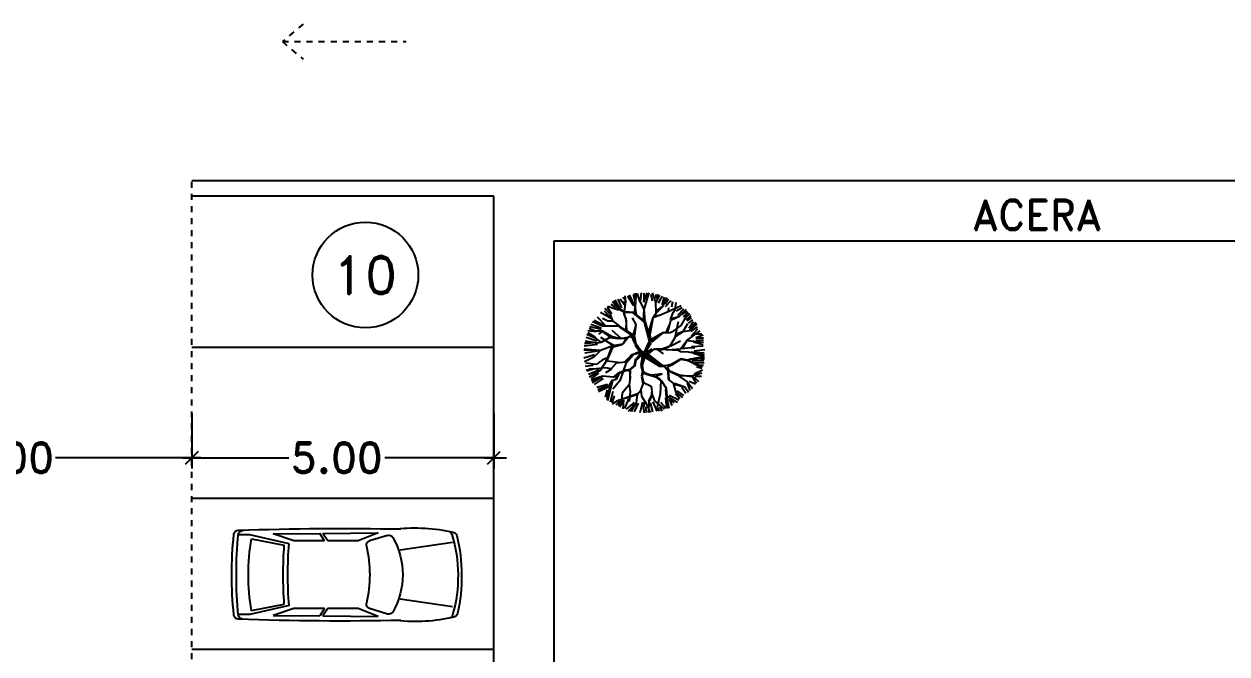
# Model space of a CAD drawing. Header units: millimetres. Extents: x 1590 to 1932, y -48 to 167.
# Drawn here: x 1676.01 to 1695.92, y 48.75 to 59.18 of the extents above; entities that cross this region are included whole.
import ezdxf

# ---------------------------------------------------------------- set-up
doc = ezdxf.new("R2010")
doc.units = ezdxf.units.MM
doc.header["$LTSCALE"] = 0.1
doc.header["$MEASUREMENT"] = 0
doc.header["$PDMODE"] = 35
doc.header["$PDSIZE"] = 0.75
doc.linetypes.add('DASHED', pattern=[0.75, 0.5, -0.25])
doc.layers.get('0').update_dxf_attribs({"linetype": 'CONTINUOUS'})
doc.layers.get('DEFPOINTS').update_dxf_attribs({"linetype": 'CONTINUOUS'})
for name, color, linetype in [('C-PRKG-CARS', 1, 'CONTINUOUS'), ('CALLES', 3, 'CONTINUOUS'), ('L-SITE-TREE', 6, 'CONTINUOUS'), ('PARED', 4, 'CONTINUOUS'), ('PAREDES', 3, 'CONTINUOUS'), ('TEXT', 3, 'CONTINUOUS')]:
    doc.layers.add(name, color=color, linetype=linetype)
doc.styles.add('ROMAND', font='romand.shx')
doc.dimstyles.new('URBA', dxfattribs={"dimtxt": 20, "dimasz": 0.5, "dimexe": 1.25, "dimexo": 0.63, "dimgap": 0.63, "dimtad": 0, "dimtih": 1, "dimtoh": 1, "dimzin": 1, "dimdsep": 46, "dimtxsty": 'ROMAND', "dimcen": 2.5, "dimclrd": 1, "dimclre": 1, "dimclrt": 3, "dimadec": 0, "dimazin": 0, "dimtfac": 1, "dimtmove": 0, "dimatfit": 3, "dimfxl": 1, "dimtvp": 1, "dimtolj": 1, "dimtzin": 1, "dimarcsym": 0})

# ---------------------------------------------------------------- blocks, each defined once
blk = doc.blocks.new('UTP1$0$DIMBLOCK')
at = {"color": 1}
blk.add_line((-7.5, 0), (10.5, 0), dxfattribs=at)
at = {"color": 4}
blk.add_line((-5.25, -5.25), (5.25, 5.25), dxfattribs=at)
blk = doc.blocks.new('*D110')
at = {"layer": 'CALLES', "color": 1, "linetype": 'Continuous', "lineweight": -2, "transparency": 16777216}
for p, q in [((1678.783, 52.732), (1678.783, 51.819)), ((1683.783, 52.732), (1683.783, 51.819)), ((1678.803, 51.999), (1680.392, 51.999)), ((1683.763, 51.999), (1681.98, 51.999))]:
    blk.add_line(p, q, dxfattribs=at)
at = {"layer": 'DEFPOINTS', "color": 0, "linetype": 'Continuous', "transparency": 16777216}
for p in [(1678.783, 52.795), (1683.783, 52.795), (1683.783, 51.999)]:
    blk.add_point(p, dxfattribs=at)
at = {"layer": 'CALLES', "color": 1, "linetype": 'Continuous', "lineweight": -2, "transparency": 16777216, "xscale": 0.02, "yscale": 0.02, "zscale": 0.02, "rotation": 180}
blk.add_blockref('UTP1$0$DIMBLOCK', (1678.783, 51.999), dxfattribs=at)
at = {"layer": 'CALLES', "color": 1, "linetype": 'Continuous', "lineweight": -2, "transparency": 16777216, "xscale": 0.02, "yscale": 0.02, "zscale": 0.02}
blk.add_blockref('UTP1$0$DIMBLOCK', (1683.783, 51.999), dxfattribs=at)
at = {"layer": 'CALLES', "color": 3, "linetype": 'Continuous', "transparency": 16777216, "insert": (1681.186, 51.999), "char_height": 0.5, "attachment_point": 5, "style": 'ROMAND'}
blk.add_mtext('\\A1;5.00', dxfattribs=at)
blk = doc.blocks.new('02PCAR01')
at = {"color": 0, "linetype": 'ByBlock'}
for p, q in [((-138, 26.03), (-145, 26.03)), ((-112.52, 20.16), (-138, 26.03)), ((-122.94, 26.61), (-92.48, 26.84)), ((-109.29, 22.08), (-122.94, 26.61)), ((-89.35, 22.08), (-92.48, 26.84)), ((-90.39, 26.87), (-54.31, 27.32)), ((-87.23, 22.08), (-90.39, 26.87)), ((-54.31, 27.32), (-67.5, 22.08)), ((-48.33, 25.72), (-60.01, 22.2)), ((-136.91, 23.5), (-115.59, 19.26)), ((-89.35, 22.08), (-109.29, 22.08)), ((-67.5, 22.08), (-87.23, 22.08)), ((-6, 20.97), (-40, 15.97)), ((-112.51, -20.11), (-138, -25.97)), ((-136.91, -23.36), (-115.59, -19.12)), ((-109.29, -21.95), (-122.94, -26.47)), ((-89.35, -21.95), (-109.29, -21.95)), ((-89.35, -21.95), (-92.48, -26.7)), ((-87.23, -21.95), (-90.39, -26.73)), ((-67.5, -21.95), (-87.23, -21.95)), ((-54.31, -27.18), (-67.5, -21.95)), ((-48.33, -25.52), (-60.01, -22)), ((-6, -20.97), (-40, -15.97)), ((-138, -25.97), (-145, -25.97)), ((-122.94, -26.47), (-92.48, -26.7)), ((-90.39, -26.73), (-54.31, -27.18))]:
    blk.add_line(p, q, dxfattribs=at)
for centre, radius, start, end in [((110.89, 0.1), 260.73, 174.2342, 185.7658), ((-145.41, 25.94), 3.14, 92.11191, 173.48992), ((111.89, 0.1), 258.76, 174.01419, 185.98581), ((-77.24, -1914.33), 1944.6, 88.89024, 92.01225), ((-141.57, 24.61), 4.6, 94.39871, 147.52881), ((-7.97, 0.1), 131.06, 169.68972, 190.31028), ((-47.46, 22.85), 3, 31.14552, 106.79837), ((-87.12, 0.1), 48.72, 330.07742, 29.92258), ((-30.02, -77.69), 108.31, 76.66075, 96.5655), ((-8.86, 25.33), 3.14, 17.81788, 78.39421), ((-95.47, 0.91), 93.12, 343.03471, 15.81411), ((-5.75, 24.64), 3.14, 14.34517, 76.66075), ((-111.75, 0.91), 111.76, 346.39761, 12.667), ((146.01, 0.1), 262.31, 175.79714, 184.20286), ((147.71, 0.1), 261.01, 175.59188, 184.44072), ((-59.14, 19.33), 3, 106.79837, 193.66308), ((-142.7, 0.1), 82.75, 347.06832, 12.93168), ((-59.14, -19.13), 3, 166.33692, 253.20163), ((-145.41, -25.74), 3.14, 186.51008, 267.88809), ((-77.24, 1914.53), 1944.6, 267.98775, 271.10976), ((-141.57, -24.41), 4.6, 212.47119, 265.60129), ((-47.46, -22.65), 3, 253.20163, 328.85448), ((-30.02, 77.89), 108.31, 263.4345, 283.11557), ((-9.37, -25.23), 3.14, 281.32486, 340.88258), ((-6.15, -24.54), 3.14, 283.11557, 344.59415)]:
    blk.add_arc(centre, radius, start, end, dxfattribs=at)
blk = doc.blocks.new('*D125')
at = {"layer": 'CALLES', "color": 1, "linetype": 'Continuous', "transparency": 16777216}
for p, q in [((1672.783, 52.66), (1672.783, 51.819)), ((1678.783, 52.66), (1678.783, 51.819)), ((1672.803, 51.999), (1674.961, 51.999)), ((1678.763, 51.999), (1676.525, 51.999))]:
    blk.add_line(p, q, dxfattribs=at)
at = {"layer": 'DEFPOINTS', "color": 0, "linetype": 'Continuous', "transparency": 16777216}
for p in [(1672.783, 52.723), (1678.783, 52.723), (1678.783, 51.999)]:
    blk.add_point(p, dxfattribs=at)
at = {"layer": 'CALLES', "color": 1, "linetype": 'Continuous', "transparency": 16777216, "xscale": 0.02, "yscale": 0.02, "zscale": 0.02, "rotation": 180}
blk.add_blockref('UTP1$0$DIMBLOCK', (1672.783, 51.999), dxfattribs=at)
at = {"layer": 'CALLES', "color": 1, "linetype": 'Continuous', "transparency": 16777216, "xscale": 0.02, "yscale": 0.02, "zscale": 0.02}
blk.add_blockref('UTP1$0$DIMBLOCK', (1678.783, 51.999), dxfattribs=at)
at = {"layer": 'CALLES', "color": 3, "linetype": 'Continuous', "transparency": 16777216, "insert": (1675.743, 51.999), "char_height": 0.5, "attachment_point": 5, "style": 'ROMAND'}
blk.add_mtext('\\A1;6.00', dxfattribs=at)
blk = doc.blocks.new('02PTRX04')
at = {"color": 0, "linetype": 'ByBlock'}
for p, q in [((-0.0373, 0.4246), (-0.0285, 0.5)), ((-0.0103, 0.4207), (0.0175, 0.4991)), ((-0.0051, 0.3603), (0.0359, 0.5)), ((-0.2829, 0.4057), (-0.2424, 0.3805)), ((-0.2157, 0.3603), (-0.269, 0.4268)), ((-0.2606, 0.4268), (-0.2175, 0.3712)), ((-0.2175, 0.3712), (-0.2519, 0.4356)), ((-0.2047, 0.3646), (-0.2456, 0.44)), ((-0.2249, 0.4462), (-0.1946, 0.3754)), ((-0.2045, 0.4485), (-0.1668, 0.3981)), ((-0.1844, 0.4638), (-0.1643, 0.4411)), ((-0.1619, 0.4056), (-0.1747, 0.4312)), ((-0.1725, 0.3215), (-0.1575, 0.4268)), ((-0.1575, 0.4268), (-0.1641, 0.4744)), ((-0.1439, 0.4739), (-0.0961, 0.3981)), ((-0.08, 0.384), (-0.1276, 0.4828)), ((-0.0986, 0.4864), (-0.0833, 0.4309)), ((-0.08, 0.4506), (-0.0866, 0.4934)), ((-0.08, 0.4934), (-0.076, 0.4528)), ((-0.0778, 0.3902), (-0.08, 0.4506)), ((-0.0778, 0.3731), (-0.0716, 0.4956)), ((-0.0394, 0.4228), (-0.0628, 0.4934)), ((-0.0073, 0.3603), (-0.0373, 0.4246)), ((-0.0103, 0.4966), (-0.0103, 0.4207)), ((0.0503, 0.489), (0.0605, 0.4335)), ((0.0896, 0.4206), (0.0615, 0.4978)), ((0.094, 0.3347), (0.0896, 0.4206)), ((0.0908, 0.4536), (0.1111, 0.489)), ((0.0908, 0.4864), (0.0908, 0.4536)), ((0.0918, 0.4228), (0.124, 0.4806)), ((0.1437, 0.4714), (0.1086, 0.4134)), ((0.1437, 0.4006), (0.1615, 0.4638)), ((0.1474, 0.3862), (0.1817, 0.4612)), ((0.1717, 0.4083), (0.1944, 0.4485)), ((0.1717, 0.3854), (0.217, 0.436)), ((0.2221, 0.3828), (0.2323, 0.4284)), ((0.2505, 0.3603), (0.2592, 0.4184)), ((-0.2778, 0.2846), (-0.3687, 0.335)), ((-0.3384, 0.3502), (-0.2778, 0.2846)), ((-0.2862, 0.3197), (-0.3316, 0.369)), ((-0.3132, 0.3805), (-0.2778, 0.3248)), ((-0.2175, 0.3559), (-0.31, 0.3862)), ((-0.265, 0.2659), (-0.2862, 0.3197)), ((-0.1681, 0.3368), (-0.2157, 0.3603)), ((-0.1681, 0.3409), (-0.2047, 0.3646)), ((-0.1725, 0.3215), (-0.1553, 0.2659)), ((-0.1553, 0.2831), (-0.1725, 0.3215)), ((-0.1297, 0.3387), (-0.1681, 0.3409)), ((-0.0972, 0.3325), (-0.1681, 0.3368)), ((-0.0866, 0.3368), (-0.1297, 0.3387)), ((-0.0029, 0.2571), (-0.0972, 0.3325)), ((-0.0866, 0.3368), (-0.0778, 0.3902)), ((-0.08, 0.3431), (-0.0778, 0.3281)), ((-0.0694, 0.3175), (-0.0778, 0.3731)), ((0.0037, 0.2593), (-0.0694, 0.3175)), ((-0.0113, 0.2721), (-0.0051, 0.3581)), ((0.0015, 0.2637), (-0.0073, 0.3603)), ((0.0443, 0.1562), (0.0724, 0.3043)), ((0.0724, 0.3043), (0.094, 0.3347)), ((0.0746, 0.2981), (0.1218, 0.3131)), ((0.0808, 0.3109), (0.124, 0.3153)), ((0.094, 0.3475), (0.1474, 0.3884)), ((0.0958, 0.3347), (0.1474, 0.3862)), ((0.1218, 0.3131), (0.1927, 0.3453)), ((0.1927, 0.3453), (0.3002, 0.3946)), ((0.1949, 0.3475), (0.1989, 0.3753)), ((0.2121, 0.2765), (0.2333, 0.3368)), ((0.2143, 0.2721), (0.287, 0.3065)), ((0.2183, 0.2853), (0.2848, 0.3043)), ((0.2333, 0.3368), (0.2505, 0.3603)), ((0.2575, 0.3502), (0.3079, 0.378)), ((0.2725, 0.3148), (0.3232, 0.3652)), ((0.287, 0.3065), (0.3408, 0.3624)), ((0.3002, 0.2293), (0.3408, 0.3003)), ((0.3064, 0.3281), (0.3452, 0.3559)), ((0.3064, 0.3237), (0.3495, 0.3475)), ((0.3206, 0.2996), (0.3611, 0.335)), ((0.3408, 0.3003), (0.3751, 0.3259)), ((0.3408, 0.2744), (0.3838, 0.3098)), ((-0.4109, 0.1821), (-0.4624, 0.2034)), ((-0.3588, 0.196), (-0.457, 0.2163)), ((-0.3611, 0.2061), (-0.4471, 0.2364)), ((-0.3509, 0.2227), (-0.4346, 0.2593)), ((-0.3509, 0.2249), (-0.4259, 0.2615)), ((-0.3359, 0.2249), (-0.4197, 0.2699)), ((-0.3285, 0.2313), (-0.3916, 0.297)), ((-0.3078, 0.2637), (-0.3509, 0.2871)), ((-0.2157, 0.2227), (-0.3509, 0.2227)), ((-0.269, 0.2637), (-0.3078, 0.2637)), ((-0.2113, 0.2249), (-0.265, 0.2659)), ((-0.1297, 0.1712), (-0.2157, 0.2227)), ((-0.106, 0.1456), (-0.2069, 0.2143)), ((-0.1553, 0.2659), (-0.1575, 0.1927)), ((-0.1488, 0.1884), (-0.1553, 0.2831)), ((-0.0716, 0.2377), (-0.1016, 0.2915)), ((-0.0932, 0.1518), (-0.0738, 0.2355)), ((-0.0844, 0.1496), (-0.0716, 0.2377)), ((0.0381, 0.098), (-0.0029, 0.2571)), ((0.0337, 0.1606), (0.0037, 0.2593)), ((0.0315, 0.1756), (0.068, 0.2959)), ((0.0381, 0.1628), (0.0509, 0.2143)), ((0.1777, 0.1756), (0.2033, 0.2337)), ((0.1905, 0.1756), (0.1989, 0.2034)), ((0.1989, 0.2034), (0.2143, 0.2721)), ((0.2399, 0.184), (0.3002, 0.2293)), ((0.253, 0.1434), (0.2788, 0.2616)), ((0.3175, 0.18), (0.3539, 0.2445)), ((0.3509, 0.2667), (0.3863, 0.2919)), ((0.3611, 0.2492), (0.3963, 0.2744)), ((0.366, 0.2061), (0.4013, 0.2616)), ((0.369, 0.1864), (0.4205, 0.2552)), ((0.369, 0.1864), (0.4313, 0.2422)), ((0.3812, 0.1809), (0.4342, 0.2163)), ((0.3863, 0.143), (0.4393, 0.2011)), ((-0.399, 0.1), (-0.4873, 0.1303)), ((-0.4, 0.1176), (-0.4796, 0.1542)), ((-0.4041, 0.1759), (-0.4723, 0.1835)), ((-0.4092, 0.1303), (-0.4698, 0.1682)), ((-0.3509, 0.1821), (-0.4109, 0.1821)), ((-0.3592, 0.0875), (-0.4, 0.1176)), ((-0.3528, 0.18), (-0.385, 0.1563)), ((-0.2604, 0.0596), (-0.3657, 0.1283)), ((-0.2948, 0.1262), (-0.3613, 0.0875)), ((-0.269, 0.1346), (-0.3509, 0.1821)), ((-0.2862, 0.1327), (-0.3506, 0.18)), ((-0.2154, 0.1176), (-0.2948, 0.1262)), ((-0.2196, 0.1241), (-0.2862, 0.1327)), ((-0.2003, 0.124), (-0.2712, 0.1862)), ((-0.2047, 0.1196), (-0.269, 0.1346)), ((-0.1595, 0.1197), (-0.2089, 0.1197)), ((-0.1425, 0.1284), (-0.2047, 0.1196)), ((-0.1382, 0.1284), (-0.1831, 0.0746)), ((-0.1509, 0.1262), (-0.1831, 0.0747)), ((-0.1126, 0.1456), (-0.1425, 0.1284)), ((-0.1104, 0.1368), (-0.1382, 0.1284)), ((-0.0866, 0.1434), (-0.1297, 0.1712)), ((-0.1104, 0.1368), (-0.0844, 0.0768)), ((-0.095, 0.1218), (-0.106, 0.1456)), ((-0.0778, 0.068), (-0.0932, 0.1412)), ((-0.0738, 0.0746), (-0.0866, 0.1434)), ((0.0443, 0.1518), (0.0337, 0.1606)), ((0.0465, 0.0918), (0.0359, 0.1496)), ((0.0509, 0.0918), (0.0443, 0.1518)), ((0.0509, 0.1152), (0.1474, 0.1712)), ((0.0552, 0.1024), (0.1324, 0.154)), ((0.0574, 0.0918), (0.1518, 0.1668)), ((0.1474, 0.1712), (0.1905, 0.1756)), ((0.1518, 0.1668), (0.2077, 0.1712)), ((0.2077, 0.1712), (0.2399, 0.184)), ((0.2078, 0.0617), (0.2551, 0.1413)), ((0.2143, 0.0617), (0.2938, 0.1025)), ((0.2551, 0.1413), (0.3153, 0.18)), ((0.2572, 0.1563), (0.3175, 0.1821)), ((0.2959, 0.0359), (0.3474, 0.1048)), ((0.3131, 0.0424), (0.3518, 0.109)), ((0.3153, 0.18), (0.369, 0.1864)), ((0.3474, 0.1048), (0.4227, 0.1584)), ((0.3518, 0.1048), (0.4849, 0.0897)), ((0.4217, 0.128), (0.4823, 0.1507)), ((0.4217, 0.1254), (0.4848, 0.1254)), ((0.4217, 0.1076), (0.4848, 0.1102)), ((0.4227, 0.1584), (0.4699, 0.1606)), ((0.4265, 0.1631), (0.4568, 0.1835)), ((-0.5053, 0.0274), (-0.3808, 0.0231)), ((-0.3743, 0.0231), (-0.5032, 0.0338)), ((-0.3916, 0.0722), (-0.5026, 0.0572)), ((-0.4258, 0.0854), (-0.5011, 0.0768)), ((-0.3916, 0.0168), (-0.4975, -0.0008)), ((-0.4967, 0.0854), (-0.4538, 0.0875)), ((-0.3958, 0.0811), (-0.4946, 0.0983)), ((-0.3681, 0.023), (-0.4219, -0.0329)), ((-0.3613, 0.0875), (-0.3958, 0.0811)), ((-0.265, 0.0596), (-0.3681, 0.023)), ((-0.2755, 0.0531), (-0.3098, -0.0392)), ((-0.2648, 0.051), (-0.3056, -0.0371)), ((-0.3012, 0.0897), (-0.2518, 0.064)), ((-0.1831, 0.0746), (-0.265, 0.0596)), ((-0.2625, 0.0531), (-0.1874, 0.0703)), ((-0.0456, 0.0102), (-0.1122, -0.0156)), ((-0.0392, 0.0016), (-0.1101, -0.0177)), ((-0.0371, 0.0037), (-0.08, 0.064)), ((-0.0416, 0.0187), (-0.0778, 0.068)), ((-0.0076, 0.0016), (-0.0756, -0.0585)), ((-0.0394, 0.0274), (-0.0738, 0.0746)), ((-0.0735, -0.05), (-0.0306, 0.0081)), ((-0.0199, 0.0037), (-0.0735, -0.05)), ((-0.0051, 0.0015), (-0.0416, 0.0187)), ((-0.0051, 0.0015), (-0.0394, 0.0274)), ((-0.0076, 0.0016), (-0.0327, -0.1037)), ((-0.0076, 0.0016), (0.0381, 0.098)), ((-0.0076, 0.0016), (0.0465, 0.0918)), ((-0.0076, 0.0016), (0.0059, -0.0351)), ((0.0081, 0.0143), (0.0037, 0.0015)), ((0.0037, 0.0015), (0.0121, -0.0329)), ((0.0121, -0.0329), (0.0165, 0.0015)), ((0.0165, 0.0274), (0.0509, 0.0852)), ((0.0165, 0.0015), (0.0165, 0.0274)), ((0.0167, 0.0081), (0.0596, 0.0359)), ((0.0188, -0.0005), (0.051, 0.0252)), ((0.0274, -0.0091), (0.0768, 0.0317)), ((0.051, 0.0252), (0.0812, 0.0359)), ((0.0768, 0.0317), (0.0983, 0.0317)), ((0.0812, 0.0359), (0.1477, 0.0359)), ((0.0983, 0.0317), (0.152, -0.007)), ((0.1111, 0.0252), (0.1563, 0.0338)), ((0.1413, 0.0359), (0.2078, 0.0617)), ((0.1477, 0.0359), (0.1907, 0.0274)), ((0.1649, 0.0359), (0.2101, 0.0617)), ((0.1907, 0.0274), (0.2959, 0.0359)), ((0.2272, 0.0274), (0.2723, 0.0252)), ((0.2616, 0.0317), (0.2938, 0.0145)), ((0.2938, 0.0145), (0.3583, 0.0102)), ((0.3024, 0.0381), (0.3819, 0.0468)), ((0.3583, 0.0102), (0.4914, -0.0135)), ((0.3819, 0.0468), (0.4119, 0.0445)), ((0.3838, 0.0117), (0.4897, 0.0017)), ((0.3863, 0.0547), (0.4823, 0.0598)), ((0.4013, 0.0926), (0.4823, 0.0722)), ((0.409, 0.0193), (0.4948, 0.0295)), ((-0.4168, -0.0135), (-0.5051, -0.0413)), ((-0.4219, -0.0329), (-0.5012, -0.0717)), ((-0.4044, -0.0951), (-0.4881, -0.0822)), ((-0.3528, -0.0585), (-0.4044, -0.0951)), ((-0.3034, -0.0414), (-0.37, -0.1424)), ((-0.3056, -0.0371), (-0.3528, -0.0585)), ((-0.2024, -0.0801), (-0.3292, -0.065)), ((-0.2389, -0.0843), (-0.2797, -0.1295)), ((-0.1595, -0.0757), (-0.2389, -0.0843)), ((-0.1551, -0.078), (-0.2068, -0.2305)), ((-0.1122, -0.0156), (-0.1702, -0.0757)), ((-0.1101, -0.0177), (-0.1595, -0.0757)), ((-0.1509, -0.0757), (-0.0993, -0.0156)), ((-0.0779, -0.0478), (-0.0886, -0.1037)), ((-0.0756, -0.0585), (-0.0842, -0.108)), ((-0.0199, -0.0135), (-0.0348, -0.0994)), ((-0.0048, -0.0349), (-0.0241, -0.1016)), ((0.0059, -0.0351), (0.1218, -0.1083)), ((0.0209, -0.0051), (0.1455, -0.1017)), ((0.0209, -0.0157), (0.1174, -0.0889)), ((0.0231, -0.0373), (0.0209, -0.0157)), ((0.1152, -0.0973), (0.0231, -0.0373)), ((0.1174, -0.0889), (0.0337, -0.0351)), ((0.1455, -0.1017), (0.1152, -0.0973)), ((0.1733, -0.1017), (0.2183, -0.0911)), ((0.1861, -0.1145), (0.2293, -0.0933)), ((0.2183, -0.0911), (0.3002, -0.0435)), ((0.2293, -0.0933), (0.298, -0.0501)), ((0.298, -0.0501), (0.3558, -0.0607)), ((0.3002, -0.0435), (0.3495, -0.0545)), ((0.3495, -0.0545), (0.4589, -0.0435)), ((0.3558, -0.0607), (0.4439, -0.0973)), ((0.4376, -0.1039), (0.3579, -0.0651)), ((0.4526, -0.0351), (0.3623, -0.0523)), ((0.3914, -0.0617), (0.4848, -0.0639)), ((0.4013, -0.0008), (0.4897, -0.0288)), ((0.4141, -0.0767), (0.4897, -0.0792)), ((0.4804, -0.1083), (0.4398, -0.0995)), ((0.4439, -0.0973), (0.4848, -0.0995)), ((0.4932, -0.0395), (0.4526, -0.0351)), ((0.4589, -0.0435), (0.4914, -0.0545)), ((0.4932, -0.0457), (0.4676, -0.0417)), ((-0.4293, -0.1019), (-0.495, -0.1095)), ((-0.4494, -0.1339), (-0.486, -0.1424)), ((-0.428, -0.1339), (-0.4817, -0.1488)), ((-0.3814, -0.1398), (-0.4672, -0.1777)), ((-0.37, -0.1424), (-0.4624, -0.1982)), ((-0.385, -0.1295), (-0.4603, -0.1316)), ((-0.3485, -0.1919), (-0.4452, -0.2219)), ((-0.384, -0.165), (-0.4446, -0.2106)), ((-0.4344, -0.2434), (-0.355, -0.1961)), ((-0.327, -0.1209), (-0.428, -0.1339)), ((-0.2625, -0.1982), (-0.3485, -0.1919)), ((-0.2797, -0.1295), (-0.327, -0.1209)), ((-0.2776, -0.1316), (-0.327, -0.1639)), ((-0.2217, -0.166), (-0.2625, -0.1982)), ((-0.2583, -0.2005), (-0.2217, -0.1746)), ((-0.2217, -0.1746), (-0.2432, -0.2176)), ((-0.2131, -0.1682), (-0.2368, -0.2176)), ((-0.1573, -0.1402), (-0.2217, -0.166)), ((-0.153, -0.1446), (-0.2131, -0.1682)), ((-0.1229, -0.136), (-0.1573, -0.1402)), ((-0.1273, -0.1488), (-0.153, -0.1446)), ((-0.1273, -0.136), (-0.1208, -0.2005)), ((-0.0886, -0.1037), (-0.1229, -0.1339)), ((-0.0993, -0.1166), (-0.1229, -0.136)), ((-0.1208, -0.209), (-0.1187, -0.1381)), ((-0.0842, -0.108), (-0.0993, -0.1166)), ((-0.0327, -0.1037), (-0.0199, -0.1574)), ((-0.0241, -0.1596), (-0.0285, -0.1919)), ((-0.0285, -0.1919), (-0.0176, -0.252)), ((-0.0176, -0.166), (-0.0262, -0.1896)), ((-0.0262, -0.1896), (-0.0113, -0.2434)), ((-0.0241, -0.1016), (-0.0155, -0.1532)), ((-0.0199, -0.1574), (0.006, -0.1724)), ((-0.0155, -0.1532), (0.0146, -0.1682)), ((0.006, -0.1724), (0.0876, -0.1961)), ((0.0146, -0.1682), (0.0768, -0.1875)), ((0.1434, -0.1724), (0.064, -0.1833)), ((0.0876, -0.1875), (0.1327, -0.2241)), ((0.0876, -0.1961), (0.1306, -0.2305)), ((0.0897, -0.1875), (0.1434, -0.1724)), ((0.1218, -0.1083), (0.1627, -0.1105)), ((0.1518, -0.1017), (0.1733, -0.1017)), ((0.1627, -0.1105), (0.1905, -0.1448)), ((0.1839, -0.1145), (0.1989, -0.1448)), ((0.1885, -0.1467), (0.1928, -0.2176)), ((0.1905, -0.1448), (0.287, -0.1876)), ((0.2015, -0.2176), (0.195, -0.1488)), ((0.1989, -0.1448), (0.2848, -0.181)), ((0.2809, -0.1896), (0.3497, -0.2369)), ((0.2848, -0.181), (0.3901, -0.1942)), ((0.287, -0.1876), (0.3967, -0.1854)), ((0.3901, -0.1942), (0.4245, -0.248)), ((0.3967, -0.1854), (0.4698, -0.162)), ((0.4039, -0.1953), (0.4444, -0.2358)), ((0.409, -0.1701), (0.4772, -0.1373)), ((0.4166, -0.1902), (0.4696, -0.1902)), ((0.4265, -0.1121), (0.4721, -0.1248)), ((0.476, -0.1145), (0.4376, -0.1039)), ((-0.4022, -0.2176), (-0.4452, -0.2262)), ((-0.4387, -0.2348), (-0.4022, -0.2176)), ((-0.346, -0.2106), (-0.4194, -0.2584)), ((-0.3107, -0.261), (-0.399, -0.2839)), ((-0.3056, -0.2686), (-0.3891, -0.304)), ((-0.3034, -0.2821), (-0.385, -0.3207)), ((-0.2884, -0.2606), (-0.3142, -0.3873)), ((-0.269, -0.2305), (-0.3098, -0.396)), ((-0.2734, -0.2283), (-0.3034, -0.2821)), ((-0.2368, -0.2176), (-0.2734, -0.2283)), ((-0.2068, -0.2305), (-0.2648, -0.2971)), ((-0.1315, -0.2627), (-0.1895, -0.3315)), ((-0.1208, -0.2005), (-0.1315, -0.2627)), ((-0.1294, -0.2585), (-0.1208, -0.3207)), ((-0.0134, -0.2476), (-0.0327, -0.3014)), ((-0.0113, -0.2434), (0.051, -0.2735)), ((0.051, -0.2735), (0.0596, -0.3444)), ((0.1306, -0.2305), (0.1262, -0.3379)), ((0.1348, -0.2262), (0.1756, -0.2907)), ((0.1756, -0.2907), (0.1821, -0.3552)), ((0.1928, -0.2176), (0.2336, -0.2499)), ((0.2336, -0.2499), (0.2572, -0.3251)), ((0.2401, -0.2562), (0.326, -0.2799)), ((0.2444, -0.2499), (0.3303, -0.2778)), ((0.3054, -0.2813), (0.3382, -0.3317)), ((0.3303, -0.2778), (0.3604, -0.323)), ((0.3484, -0.2485), (0.3711, -0.3091)), ((0.3497, -0.2369), (0.3926, -0.2928)), ((0.366, -0.2307), (0.4192, -0.2533)), ((-0.3132, -0.304), (-0.3285, -0.3646)), ((-0.2653, -0.3165), (-0.288, -0.4051)), ((-0.2552, -0.3544), (-0.2727, -0.4101)), ((-0.2261, -0.3938), (-0.2711, -0.4218)), ((-0.2071, -0.3974), (-0.2399, -0.4303)), ((-0.067, -0.3444), (-0.2261, -0.3938)), ((-0.2154, -0.3896), (-0.0542, -0.3315)), ((-0.1895, -0.3315), (-0.196, -0.426)), ((-0.1768, -0.3898), (-0.1819, -0.4605)), ((-0.1365, -0.3773), (-0.1694, -0.458)), ((-0.1208, -0.3207), (-0.1315, -0.4003)), ((-0.0649, -0.3444), (-0.0714, -0.4088)), ((-0.0306, -0.3056), (-0.0649, -0.3444)), ((-0.0327, -0.3014), (-0.0285, -0.3552)), ((-0.0285, -0.3552), (-0.0005, -0.4003)), ((0.0532, -0.3465), (0.0295, -0.3981)), ((0.0596, -0.3444), (0.0318, -0.4024)), ((0.0554, -0.3272), (0.0532, -0.3465)), ((0.0596, -0.3444), (0.079, -0.3938)), ((0.079, -0.3938), (0.1607, -0.4626)), ((0.1262, -0.3379), (0.1026, -0.4476)), ((0.1714, -0.2993), (0.1756, -0.3659)), ((0.1821, -0.4583), (0.1735, -0.3701)), ((0.1756, -0.3659), (0.1907, -0.4562)), ((0.18, -0.3552), (0.1971, -0.4562)), ((0.1821, -0.3552), (0.2702, -0.4067)), ((0.1995, -0.347), (0.2802, -0.3872)), ((0.202, -0.3821), (0.2221, -0.4328)), ((0.2046, -0.3821), (0.2397, -0.4124)), ((0.2524, -0.3343), (0.2878, -0.3748)), ((0.2572, -0.3251), (0.311, -0.3659)), ((0.2652, -0.3116), (0.3206, -0.3493)), ((-0.2045, -0.4), (-0.2198, -0.4379)), ((-0.196, -0.426), (-0.211, -0.4476)), ((-0.0884, -0.4076), (-0.1541, -0.4631)), ((-0.0714, -0.4088), (-0.138, -0.4819)), ((-0.1229, -0.4798), (-0.0821, -0.426)), ((-0.0714, -0.411), (-0.1143, -0.484)), ((-0.0556, -0.415), (-0.0884, -0.4858)), ((-0.0202, -0.4051), (-0.0431, -0.4934)), ((-0.0005, -0.4003), (-0.0134, -0.4497)), ((-0.0134, -0.4497), (-0.0069, -0.4949)), ((0.0016, -0.4003), (0.0446, -0.4905)), ((0.005, -0.4453), (0.0101, -0.4908)), ((0.0318, -0.4024), (0.0295, -0.4926)), ((0.0429, -0.4101), (0.063, -0.4858)), ((0.0656, -0.4025), (0.0984, -0.4807)), ((0.1026, -0.4476), (0.1176, -0.4798)), ((0.1211, -0.4453), (0.1389, -0.4781)), ((0.1287, -0.4051), (0.1717, -0.4529))]:
    blk.add_line(p, q, dxfattribs=at)

msp = doc.modelspace()

# ---------------------------------------------------------------- linework, layer by layer
at = {"color": 2, "linetype": 'Continuous'}
for p, q in [((1683.7831, 53.8261), (1678.7831, 53.8261)), ((1683.7831, 51.3261), (1678.7831, 51.3261)), ((1683.7831, 48.8261), (1678.7831, 48.8261))]:
    msp.add_line(p, q, dxfattribs=at)
msp.add_circle((1681.659, 55.0238), 0.8758, dxfattribs=at)
at = {"layer": 'PARED', "color": 4}
for p, q in [((1678.7831, 56.5869), (1693.8581, 56.5869)), ((1693.8581, 56.5869), (1708.9055, 56.5869)), ((1683.7831, 56.3261), (1678.7831, 56.3261)), ((1683.7831, 31.3261), (1683.7831, 56.3261))]:
    msp.add_line(p, q, dxfattribs=at)
at = {"layer": 'PARED', "color": 2}
for p, q in [((1684.7831, 32.0654), (1684.7831, 55.5869)), ((1684.7831, 55.5869), (1702.9055, 55.5869))]:
    msp.add_line(p, q, dxfattribs=at)
at = {"layer": 'PAREDES', "color": 2, "linetype": 'DASHED'}
for p, q in [((1680.284, 58.8861), (1680.6274, 58.5953)), ((1678.7831, 31.0654), (1678.7831, 56.5869))]:
    msp.add_line(p, q, dxfattribs=at)
msp.add_lwpolyline([(1680.6274, 59.1768), (1680.284, 58.8861), (1682.3314, 58.8861)], dxfattribs=at)

# ---------------------------------------------------------------- block references
at = {"layer": 'C-PRKG-CARS', "xscale": -0.02539999999999054, "yscale": 0.02539999999999765, "zscale": 0.0254, "rotation": 180}
msp.add_blockref('02PCAR01', (1683.2524, 50.0656), dxfattribs=at)
at = {"layer": 'L-SITE-TREE', "color": 1, "xscale": 2, "yscale": 2, "zscale": 2}
msp.add_blockref('02PTRX04', (1686.2872, 53.7308), dxfattribs=at)

# ---------------------------------------------------------------- texts
at = {"layer": 'TEXT', "color": 2, "style": 'ROMAND'}
for s, height, p in [('ACERA', 0.5, (1691.7099, 55.7697)), ('10', 0.625, (1681.1138, 54.7095))]:
    msp.add_text(s, height=height, dxfattribs=at).set_placement(p)

# ---------------------------------------------------------------- dimensions: what is measured, and where the dimension line sits
at = {"layer": 'CALLES', "color": 4, "linetype": 'Continuous'}
dim = msp.add_linear_dim(base=(1683.7831, 51.9994), p1=(1678.7831, 52.7946), p2=(1683.7831, 52.7946), angle=180, dimstyle='URBA', override={"dimtxt": 0.5, "dimasz": 0.02, "dimexe": 0.18, "dimexo": 0.0625, "dimgap": 0.02, "dimzin": 0, "dimblk1": 'UTP1$0$DIMBLOCK', "dimblk2": 'UTP1$0$DIMBLOCK', "dimsah": 1, "dimcen": 0.09, "dimtdec": 4, "dimtofl": 0, "dimtvp": 0, "dimtzin": 0}, dxfattribs=at)
dim.commit()
dim.dimension.update_dxf_attribs({"geometry": '*D110', "text_midpoint": (1681.1858, 51.9994), "dimtype": 160})
at = {"layer": 'CALLES', "color": 2, "linetype": 'Continuous'}
dim = msp.add_linear_dim(base=(1678.7831, 51.9994), p1=(1672.7831, 52.7225), p2=(1678.7831, 52.7225), dimstyle='URBA', override={"dimtxt": 0.5, "dimasz": 0.02, "dimexe": 0.18, "dimexo": 0.0625, "dimgap": 0.02, "dimzin": 0, "dimblk1": 'UTP1$0$DIMBLOCK', "dimblk2": 'UTP1$0$DIMBLOCK', "dimsah": 1, "dimcen": 0.09, "dimtdec": 4, "dimtofl": 0, "dimtvp": 0, "dimtzin": 0}, dxfattribs=at)
dim.commit()
dim.dimension.update_dxf_attribs({"geometry": '*D125', "text_midpoint": (1675.7429, 51.9994), "dimtype": 160})

doc.saveas('drawing.dxf')
